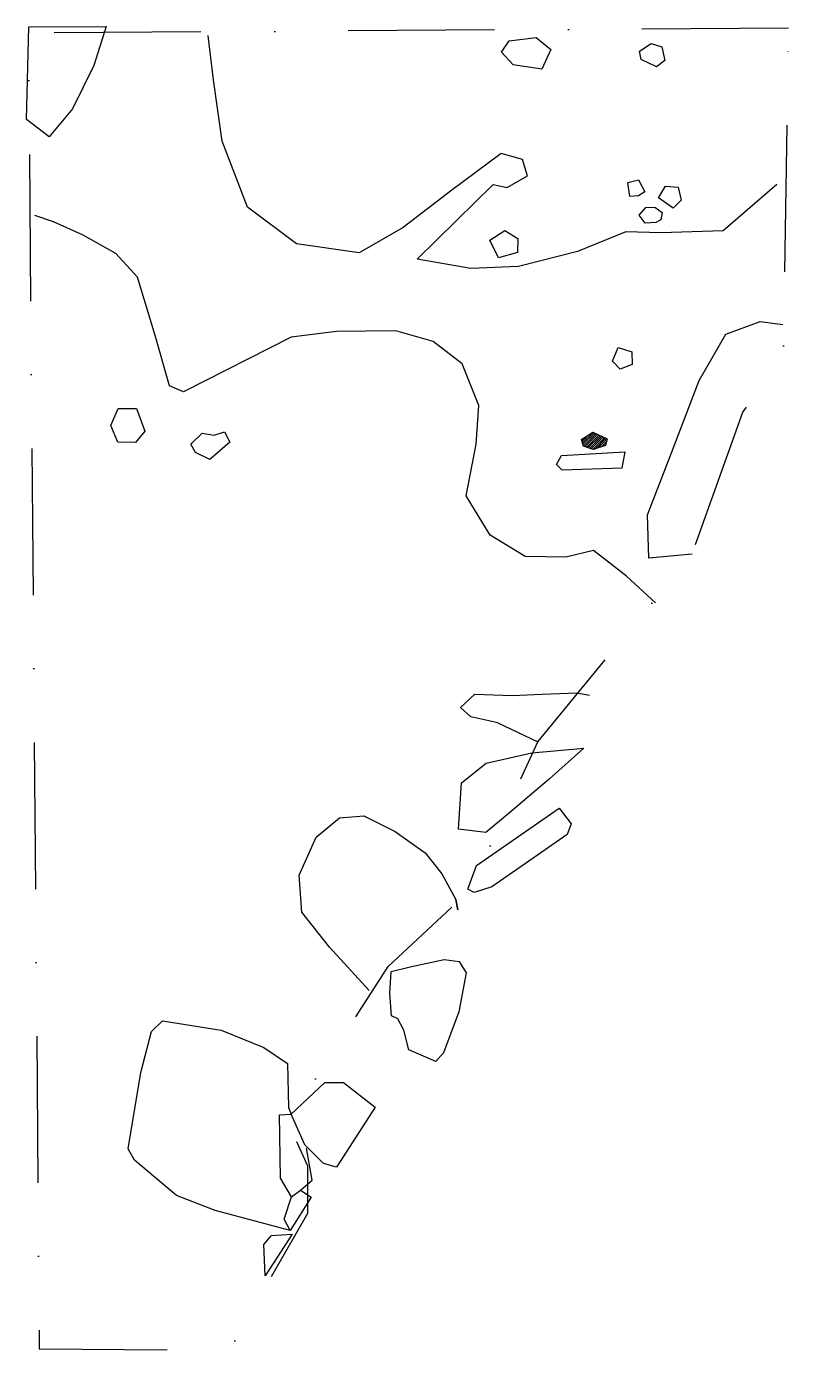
# Model space of a CAD drawing. Header units: metres. Extents: x 12 to 142, y -1536 to -1310.
import ezdxf

# ---------------------------------------------------------------- set-up
doc = ezdxf.new("R2010")
doc.units = ezdxf.units.M
doc.header["$LTSCALE"] = 25
doc.header["$MEASUREMENT"] = 0
doc.linetypes.add('STRICHPUNKTX2', pattern=[2, 1, -0.5, 0, -0.5])
doc.layers.get('0').update_dxf_attribs({"linetype": 'CONTINUOUS'})
for name, color, linetype in [('BEFUND', 1, 'CONTINUOUS'), ('GRABUNGSGRENZE', 3, 'STRICHPUNKTX2'), ('KNOCHEN', 2, 'CONTINUOUS'), ('KNOCHENSCHRAFF', 2, 'CONTINUOUS'), ('STEINE', 4, 'CONTINUOUS')]:
    doc.layers.add(name, color=color, linetype=linetype)

# ---------------------------------------------------------------- blocks, each defined once
blk = doc.blocks.new('*X0')
at = {"color": 0}
for p, q in [((106.6, -1380.45), (106.72, -1380.33)), ((106.67, -1380.73), (107.72, -1379.68)), ((106.74, -1381.01), (108.54, -1379.22)), ((106.82, -1381.29), (108.78, -1379.33)), ((106.88, -1381.58), (109.02, -1379.44)), ((107.14, -1381.67), (109.26, -1379.55)), ((107.41, -1381.76), (109.5, -1379.66)), ((107.67, -1381.85), (109.75, -1379.78)), ((107.94, -1381.94), (109.99, -1379.89)), ((108.2, -1382.02), (110.23, -1380)), ((108.47, -1382.11), (110.47, -1380.11)), ((108.9, -1382.04), (110.71, -1380.22)), ((109.43, -1381.86), (110.91, -1380.38)), ((109.97, -1381.68), (110.8, -1380.84)), ((110.5, -1381.49), (110.7, -1381.3))]:
    blk.add_line(p, q, dxfattribs=at)

msp = doc.modelspace()

# ---------------------------------------------------------------- linework, layer by layer
at = {"layer": 'BEFUND'}
for points in [[(139.87, -1336.97), (130.73, -1344.86), (120.12, -1345.2), (114.15, -1345.03), (105.88, -1348.38), (95.83, -1350.96), (87.72, -1351.25), (78.55, -1349.71), (85.24, -1343.09), (91.53, -1336.98), (93.92, -1337.5), (97.34, -1335.46), (96.48, -1332.71), (92.86, -1331.68), (84.23, -1338.09), (76.16, -1344.3), (68.66, -1348.62), (58, -1347.07), (49.6, -1340.83), (45.28, -1329.6), (43.83, -1319.14), (42.92, -1311.59)], [(94.93, -1316.54), (92.95, -1314.39), (94.22, -1312.46), (98.82, -1311.91), (101.36, -1313.95), (99.83, -1317.31), (94.93, -1316.54)], [(120.79, -1315.82), (119.36, -1316.89), (116.76, -1315.66), (116.46, -1314.23), (118.45, -1312.91), (120.28, -1313.48), (120.79, -1315.82)], [(114.83, -1339.02), (114.48, -1336.62), (116.31, -1336.16), (117.38, -1338.21), (116.26, -1338.87), (114.83, -1339.02)], [(122.22, -1340.97), (119.72, -1339.23), (120.9, -1337.24), (123.04, -1337.4), (123.55, -1339.65), (122.22, -1340.97), (122.22, -1340.97)], [(119.18, -1408.28), (114.24, -1403.73), (108.59, -1399.34), (103.9, -1400.45), (96.96, -1400.38), (91, -1396.7), (86.93, -1390.01), (88.58, -1381.19), (89.06, -1374.61), (86.21, -1367.52), (81.27, -1363.74), (74.9, -1361.89), (64.81, -1362.02), (57.05, -1362.98), (38.73, -1372.32), (36.33, -1371.3), (33.9, -1362.68), (30.86, -1352.78), (27.19, -1348.74), (21.59, -1345.57), (16.55, -1343.31), (13.34, -1342.24)], [(117.42, -1343.56), (116.4, -1342.18), (117.53, -1340.86), (119.06, -1340.81), (120.33, -1341.73), (120.07, -1343), (119.26, -1343.46), (117.42, -1343.56)], [(92.42, -1349.48), (90.95, -1346.42), (93.5, -1344.79), (95.69, -1346.17), (95.63, -1348.57), (92.42, -1349.48)], [(125.42, -1399.98), (118.07, -1400.63), (117.83, -1393.28), (121.63, -1383.45), (126.65, -1370.35), (131.15, -1362.46), (137.02, -1360.33), (140.9, -1360.84)], [(30.5, -1380.93), (27.49, -1380.87), (26.32, -1378.01), (27.6, -1375.11), (30.71, -1375.16), (32.13, -1378.99), (30.5, -1380.93)], [(43.19, -1383.81), (40.75, -1382.63), (39.98, -1381.2), (41.87, -1379.32), (43.96, -1379.68), (45.7, -1379.12), (46.61, -1380.86), (43.19, -1383.81)], [(92.32, -1428.73), (87.68, -1427.7), (85.95, -1426.12), (88.4, -1423.83), (94.72, -1424.04), (99.87, -1423.85), (105.79, -1423.6), (107.93, -1423.97)], [(92.32, -1428.73), (99.14, -1431.96)], [(70.35, -1474.33), (63.58, -1466.92), (58.9, -1460.95), (58.45, -1454.67), (61.32, -1448.2), (65.31, -1444.89), (69.44, -1444.55), (74.79, -1447.21), (79.93, -1450.89), (82.73, -1454.46), (85.12, -1458.8), (85.47, -1460.59), (85.12, -1458.8)], [(56.91, -1515.25), (44.12, -1511.81), (37.54, -1509.25), (30.36, -1503.27), (29.3, -1501.33), (31.41, -1488.28), (33.26, -1481.3), (35.15, -1479.51), (45.14, -1481.06), (52.43, -1484.04), (56.45, -1486.75), (56.64, -1494.29), (57.05, -1495.42)]]:
    msp.add_lwpolyline(points, dxfattribs=at)
at = {"layer": 'GRABUNGSGRENZE', "flags": 128}
msp.add_lwpolyline([(141.86, -1310.31), (12.27, -1311.13), (14.13, -1535.42), (46.52, -1535.68), (59.92, -1512.3), (59.89, -1504.25), (56.49, -1496.69), (73.62, -1470.26), (87.47, -1457.28), (99.14, -1431.96), (125.42, -1399.98), (134.08, -1375.77), (140.99, -1366.35), (141.86, -1310.31)], dxfattribs=at)
at = {"layer": 'KNOCHEN'}
msp.add_lwpolyline([(106.89, -1381.58), (106.59, -1380.41), (108.48, -1379.19), (110.92, -1380.32), (110.67, -1381.44), (108.57, -1382.15), (106.89, -1381.58)], dxfattribs=at)
at = {"layer": 'STEINE'}
for points in [[(15.81, -1328.83), (11.94, -1325.91), (12.33, -1310.11), (25.54, -1310.03), (23.43, -1316.66), (19.8, -1324.04), (15.81, -1328.83)], [(113.14, -1368.44), (111.87, -1367.06), (112.84, -1364.72), (115.13, -1365.49), (115.23, -1367.63), (113.14, -1368.44)], [(103.26, -1385.66), (102.3, -1384.69), (103.17, -1383.16), (113.98, -1382.52), (113.46, -1385.32), (103.26, -1385.66)], [(85.6, -1446.82), (86.13, -1438.92), (90.31, -1435.61), (98.07, -1433.84), (106.94, -1433.04), (101.12, -1438.28), (94.28, -1444.03), (90.24, -1447.39), (85.6, -1446.82)], [(87.16, -1457.07), (88.65, -1453.05), (102.74, -1443.28), (104.83, -1445.94), (104.11, -1447.72), (99.06, -1451.28), (91.29, -1456.67), (88.28, -1457.64), (87.16, -1457.07)], [(77.11, -1484.44), (76.3, -1481.07), (75.24, -1479.18), (74.17, -1478.67), (73.87, -1474.8), (74.13, -1471.07), (77.34, -1470.31), (83.16, -1469.05), (85.71, -1469.36), (86.93, -1471.3), (85.64, -1477.98), (83.03, -1484.96), (81.75, -1486.44), (77.11, -1484.44)], [(64.78, -1504.46), (62.59, -1503.79), (59.39, -1500.62), (57.05, -1495.42), (62.82, -1490.02), (65.99, -1489.98), (71.38, -1494.22), (64.78, -1504.46)], [(57.12, -1509.49), (55.24, -1506.33), (55.06, -1495.52), (57.05, -1495.42)], [(58.66, -1508.37), (60.65, -1506.64), (59.69, -1501.18)], [(56.91, -1515.25), (55.89, -1513.31), (57.12, -1509.49), (58.66, -1508.37), (60.49, -1509.55), (56.91, -1515.25)], [(52.66, -1522.95), (52.42, -1517.64), (53.7, -1516.06), (57.21, -1515.87), (52.66, -1522.95)]]:
    msp.add_lwpolyline(points, dxfattribs=at)

# ---------------------------------------------------------------- block references
at = {"layer": 'KNOCHENSCHRAFF'}
msp.add_blockref('*X0', (0, 0), dxfattribs=at)

doc.saveas('drawing.dxf')
